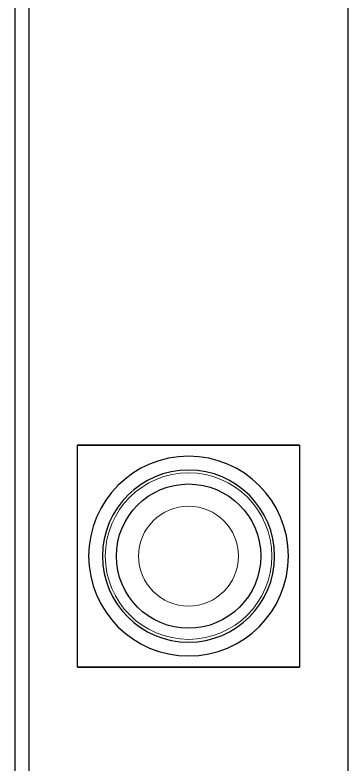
# Model space of a CAD drawing. Header units: millimetres. Extents: x -4391136 to -1798569, y -886572 to -291056.
# Drawn here: x -2466392 to -2466092, y -391086 to -390411 of the extents above; entities that cross this region are included whole.
import ezdxf

# ---------------------------------------------------------------- set-up
doc = ezdxf.new("R2010")
doc.units = ezdxf.units.MM
for name, color, linetype in [('_PP-Dim', 7, 'Continuous'), ('Xref-C-1-PP17-AR-2214-01-B$0$A-FLOR-E', 7, 'Continuous'), ('Xref-C-1-PP17-AR-2214-01-B$0$P-SANR-FIXT', 7, 'Continuous')]:
    doc.layers.add(name, color=color, linetype=linetype)

# ---------------------------------------------------------------- blocks, each defined once
blk = doc.blocks.new('Xref-C-1-PP17-AR-2214-01-B$0$DPA_PF_Floor Drain_Dome - 200L x 200W-22736265-ENTRANCE 2 - LOWER ROOF FLOOR PLAN01-flat-1')
at = {"layer": 'Xref-C-1-PP17-AR-2214-01-B$0$P-SANR-FIXT', "color": 7}
for p, q in [((-100, -100), (-100, 100)), ((-100, 100), (100, 100)), ((100, 100), (100, -100)), ((100, -100), (-100, -100))]:
    blk.add_line(p, q, dxfattribs=at)
at = {"layer": 'Xref-C-1-PP17-AR-2214-01-B$0$P-SANR-FIXT', "color": 7, "lineweight": 9}
for p, q in [((-100, -100), (-100, 100)), ((-100, 100), (100, 100)), ((100, 100), (-100, 100)), ((-100, 100), (-100, -100)), ((100, 100), (100, -100)), ((100, -100), (100, 100)), ((100, -100), (-100, -100)), ((-100, -100), (100, -100))]:
    blk.add_line(p, q, dxfattribs=at)
at = {"layer": 'Xref-C-1-PP17-AR-2214-01-B$0$P-SANR-FIXT', "color": 7}
blk.add_circle((0, 0), 65, dxfattribs=at)
for radius, start, end in [(90, 0, 180), (77.5, 0, 180), (90, 180, 0), (77.5, 180, 0)]:
    blk.add_arc((0, 0), radius, start, end, dxfattribs=at)
at = {"layer": 'Xref-C-1-PP17-AR-2214-01-B$0$P-SANR-FIXT', "color": 7, "lineweight": 9}
for radius, start, end in [(75, 90, 270), (75, 270, 90), (45, 90, 270), (45, 270, 90)]:
    blk.add_arc((0, 0), radius, start, end, dxfattribs=at)
blk = doc.blocks.new('W-1-PP17-ENT2_REV00_20260526-152612_EX_LOPF-1')
at = {"layer": 'Xref-C-1-PP17-AR-2214-01-B$0$A-FLOR-E', "color": 7}
for p, q in [((-19235, -600), (-19235, -9705)), ((-19222.3, -9705), (-19222.3, -600)), ((-18935, -9705), (-18935, -600)), ((-18978.65, -7587.65), (-19178.65, -7587.65)), ((-19178.65, -7787.65), (-19178.65, -7587.65)), ((-18978.65, -7587.65), (-18978.65, -7787.65)), ((-19178.65, -7787.65), (-18978.65, -7787.65))]:
    blk.add_line(p, q, dxfattribs=at)
at = {"color": 7, "rotation": 270}
blk.add_blockref('Xref-C-1-PP17-AR-2214-01-B$0$DPA_PF_Floor Drain_Dome - 200L x 200W-22736265-ENTRANCE 2 - LOWER ROOF FLOOR PLAN01-flat-1', (-19078.65, -7687.65), dxfattribs=at)

msp = doc.modelspace()

# ---------------------------------------------------------------- block references
at = {"layer": '_PP-Dim', "color": 7}
msp.add_blockref('W-1-PP17-ENT2_REV00_20260526-152612_EX_LOPF-1', (-2447156.51, -383210.87), dxfattribs=at)

doc.saveas('drawing.dxf')
